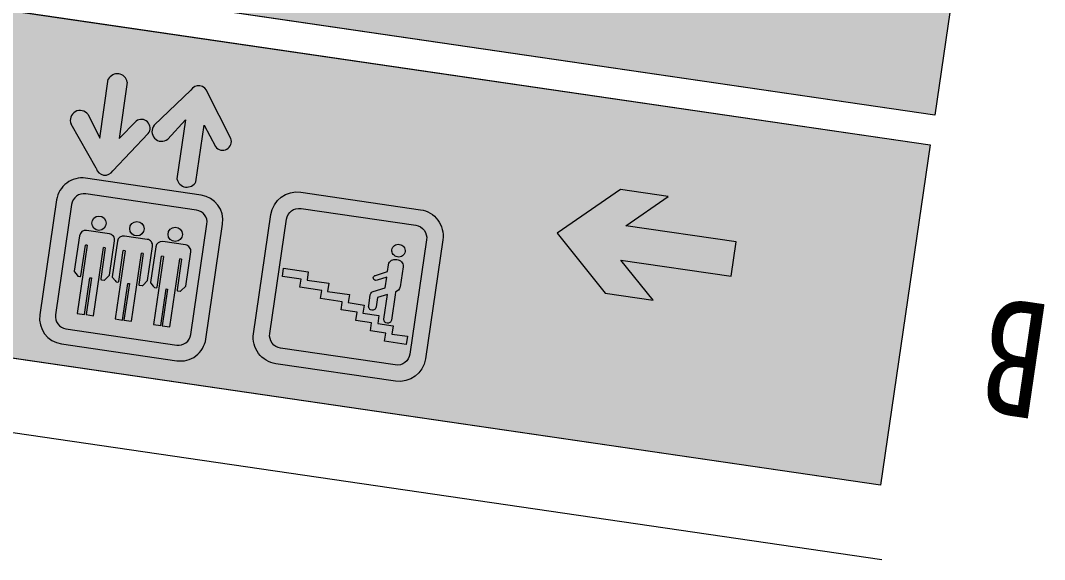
# Model space of a CAD drawing. Header units: inches. Extents: x -414268 to 632271, y -366004 to 318730.
# Drawn here: x -189249 to -178680, y 166721 to 172284 of the extents above; entities that cross this region are included whole.
import ezdxf

# ---------------------------------------------------------------- set-up
doc = ezdxf.new("R2010")
doc.units = ezdxf.units.IN
doc.header["$LTSCALE"] = 1200
doc.header["$MEASUREMENT"] = 0
doc.layers.get('0').update_dxf_attribs({"linetype": 'CONTINUOUS', "lineweight": 0})
doc.layers.add('0--灯箱--字', color=7, linetype='CONTINUOUS', lineweight=0, true_color=0xf7f7f7)
doc.layers.add('0-栋牌字体', color=7, linetype='CONTINUOUS', lineweight=0, true_color=0xf7f7f7)
doc.layers.add('0-增加车位', color=6, linetype='CONTINUOUS', lineweight=0)
doc.styles.add('-宋体', font='', dxfattribs={"width": 0.8})
doc.styles.get('-宋体').set_extended_font_data('SimSun')

# ---------------------------------------------------------------- blocks, each defined once
blk = doc.blocks.new('A$C744A17C1')
at = {"true_color": 0xf7f7f7}
h = blk.add_hatch(color=7, dxfattribs=at)
edge = h.paths.add_edge_path()
edge.add_line((-3036.027967695962, 95700.69936638275), (-4282.504917986342, 95700.6993662884))
edge.add_arc((-4282.504917992475, 95427.42636630207), 273.2729999863368, 89.999999998714, 180.0000000033805)
edge.add_line((-4555.777917978819, 95427.42636628594), (-4555.777917813975, 94185.20778836703))
edge.add_arc((-4282.504917798803, 94185.20778839014), 273.2730000151723, 180.000000004845, 269.9999999973897)
edge.add_line((-4282.504917811253, 93911.93478837497), (-3036.027967662085, 93911.93478839874))
edge.add_arc((-3036.027967657114, 94185.20778838589), 273.2729999871517, 269.9999999989579, 360.000000003228)
edge.add_line((-2762.754967669956, 94185.20778840128), (-2762.754967693822, 95427.42636646118))
edge.add_arc((-3036.027967666832, 95427.42636640974), 273.27299997301, 1.078538077006223e-08, 90.00000000610757)
edge = h.paths.add_edge_path(flags=16)
edge.add_line((-3060.870968115632, 95535.07936645439), (-4257.661918124184, 95535.07936650218))
edge.add_arc((-4257.661918121812, 95402.58336650326), 132.4959999989223, 90.00000000102573, 180.0000000010257)
edge.add_line((-4390.157918120734, 95402.58336650088), (-4390.157917956356, 94210.05078851104))
edge.add_arc((-4257.661917951628, 94210.05078851951), 132.4960000047276, 180.0000000036624, 269.9999999983266)
edge.add_line((-4257.661917955498, 94077.55478851478), (-3060.870967947179, 94077.55478853764))
edge.add_arc((-3060.870967934181, 94210.05078852108), 132.4959999834391, 269.9999999943792, 360.0000000077086)
edge.add_line((-2928.374967950745, 94210.05078853891), (-2928.374968114891, 95402.5833664582))
edge.add_arc((-3060.870968122284, 95402.58336644698), 132.4960000073929, 4.851705143038884e-09, 89.99999999712362)
for points in [[(-4105.775307702483, 95185.59901780682), (-4093.191785995499, 95189.3268348336), (-4081.094827414956, 95195.37593573614), (-4070.936258183443, 95203.2804008755), (-4062.716157831484, 95213.04030111353), (-4056.434022755828, 95224.1912299039), (-4052.08934933634, 95236.26885156211), (-4051.135041708476, 95249.73601779382), (-4052.116755634663, 95262.73681229903), (-4056.486909276806, 95275.26976579314), (-4062.791662051925, 95285.94331290413), (-4071.031959299231, 95295.68616647439), (-4081.207323937677, 95304.03394962067), (-4093.316810593125, 95310.05796103626), (-4105.908036448644, 95313.759728508), (-4119.465126179974, 95315.13875723894), (-4133.503442684887, 95313.7311628082), (-4146.086937904591, 95310.0033170796), (-4157.699789472972, 95303.95473898912), (-4167.857881605858, 95295.58589573058), (-4176.07797313435, 95285.82602378237), (-4182.360594149213, 95275.13944482138), (-4186.704781629727, 95262.5974733338), (-4188.143691014964, 95249.59416268383), (-4186.677366507938, 95236.12948444439), (-4182.307698770659, 95224.06089506189), (-4176.002468914026, 95212.92301254108), (-4167.76218049007, 95203.18015842151), (-4157.587301790831, 95195.29673952419), (-4145.961922130198, 95189.27220515917), (-4133.370705098263, 95185.57043713813), (-4119.329499548534, 95184.19193190591)], [(-4150.11990238633, 94529.42519890532), (-4149.627119381796, 94521.06739443877), (-4147.198756577098, 94513.64028296362), (-4143.319000463234, 94507.14339838475), (-4138.471931530861, 94501.57620250923), (-4125.87734835525, 94494.62397167491), (-4111.351055108826, 94492.31724702398), (-4097.313692784286, 94494.65355498373), (-4091.022925867466, 94497.44615649544), (-4084.733546061092, 94501.63183647174), (-4079.89801569574, 94507.2090675378), (-4076.03173301369, 94513.71398120295), (-4074.102912004921, 94521.14558704928), (-4073.143780433107, 94529.96923974363), (-4073.409211437916, 94786.29070426736), (-3975.566005341127, 94739.02821416727), (-3975.466443319223, 94642.90766297959), (-3974.488086713245, 94633.15731810404), (-3972.058778551756, 94624.80149255057), (-3968.178068257752, 94617.3759077636), (-3962.846874666517, 94611.80920641035), (-3957.032519419794, 94607.17172890124), (-3950.735444288468, 94603.92778070834), (-3936.208673960762, 94601.1567060907), (-3922.171329299919, 94603.4930145998), (-3915.880527055357, 94606.2856162488), (-3910.075784334331, 94610.93515125757), (-3904.75565221149, 94616.04852715385), (-3900.890314869001, 94623.48214061509), (-3898.477828618838, 94631.37860536999), (-3897.519191809697, 94640.66660789371), (-3897.638941903831, 94756.28987031762), (-3899.589391086716, 94769.75402574499), (-3904.925876862952, 94780.42857604545), (-3913.164742831723, 94788.77836625729), (-3922.213472441188, 94794.70326598715), (-3922.369446171797, 94794.80538847725), (-4039.101889754296, 94849.94229390075), (-4039.217787765549, 94961.8507568656), (-3945.249063278898, 94915.97730225985), (-3931.689579247963, 94912.27652424466), (-3920.071903735632, 94913.68161695023), (-3910.87873896258, 94918.79899297009), (-3904.593228902901, 94926.69948613836), (-3902.181714496808, 94935.52465123867), (-3903.644699364901, 94945.7388518333), (-3910.432604954694, 94955.48318951971), (-3915.27822494437, 94959.65733535777), (-3922.059884152026, 94963.36512443822), (-4039.278855550569, 95020.8232700668), (-4039.351956630824, 95091.40453202384), (-4040.820693118498, 95107.19094595194), (-4045.67544851813, 95120.18775516514), (-4052.949404808227, 95131.78898377655), (-4062.641139533138, 95140.60162528208), (-4073.783825813676, 95148.01970503082), (-4086.376951205893, 95153.57888623964), (-4100.41957921104, 95156.35044109734), (-4113.976686623646, 95157.7294554087), (-4128.015453705215, 95156.78622522691), (-4141.567728333292, 95153.52173987115), (-4154.633934597136, 95148.40033557524), (-4165.761698503164, 95141.42355248562), (-4175.434667611378, 95132.12651809816), (-4182.685078526265, 95120.97459971393), (-4187.997029419406, 95107.96727520748), (-4189.917695685872, 95092.64169136254), (-4189.701767394668, 94884.14834125085), (-4188.722924849484, 94873.93363212637), (-4186.29220309027, 94864.1847850999), (-4176.591818860266, 94847.0138444682), (-4163.989522695891, 94832.63200043356), (-4150.422369861859, 94821.5016373705), (-4150.394362782827, 94794.4670060108)]]:
    blk.add_hatch(color=256).paths.add_polyline_path(points)
blk.add_hatch(color=7, dxfattribs=at).paths.add_polyline_path([(-2972.607069589547, 94898.53414615076), (-3229.479971812805, 94898.09719255501), (-3229.336110325414, 94813.51894278088), (-3456.396698841709, 94813.13270141499), (-3456.252740901196, 94728.50382023354), (-3683.313339790911, 94728.1176065724), (-3683.169383667991, 94643.48864204493), (-3848.535635771113, 94643.20729399307), (-3848.391651262064, 94558.5783851212), (-4015.984025353682, 94558.29326713439), (-4015.840079232818, 94473.66434005648), (-4177.145826940774, 94473.38992084307), (-4177.00158715609, 94388.58852501128), (-4337.63411603251, 94388.31524484028), (-4337.488947727485, 94302.96531869122), (-4112.581915430259, 94304.06890598805), (-4112.725865504006, 94388.69787000655), (-3952.093359518447, 94388.9711473679), (-3952.23760118545, 94473.77254055717), (-3789.097450235975, 94474.05003136786), (-3789.24139829434, 94558.67899535972), (-3621.331052389462, 94558.96459933165), (-3621.462747673038, 94636.38460403035), (-3621.475010367576, 94643.59356330667), (-3394.41441148764, 94643.97972189655), (-3394.55836834677, 94728.60868587349), (-3167.497770679998, 94728.99490008186), (-3167.619749095524, 94813.62389573664), (-2972.62380450021, 94813.90494948352)])
at = {"color": 7, "lineweight": 0, "ltscale": 5, "true_color": 0xf7f7f7}
for points in [[(-3036.027967695962, 95700.69936638275), (-4282.504917986342, 95700.6993662884, 0.4142135623969432), (-4555.777917978819, 95427.42636628594), (-4555.777917813975, 94185.20778836703, 0.4142135623349744), (-4282.504917811253, 93911.93478837497), (-3036.027967662085, 93911.93478839874, 0.4142135623949164), (-2762.754967669956, 94185.20778840128), (-2762.754967693822, 95427.42636646118, 0.4142135623491799)], [(-3060.870968115632, 95535.07936645439), (-4257.661918124184, 95535.07936650218, 0.414213562373095), (-4390.157918120734, 95402.58336650088), (-4390.157917956356, 94210.05078851104, 0.4142135623458187), (-4257.661917955498, 94077.55478851478), (-3060.870967947179, 94077.55478853764, 0.4142135624412422), (-2928.374967950745, 94210.05078853891), (-2928.374968114891, 95402.5833664582, 0.4142135623336186)]]:
    blk.add_lwpolyline(points, format="xyb", close=True, dxfattribs=at)
at = {"color": 7, "true_color": 0xf7f7f7}
blk.add_lwpolyline([(-2972.479819925153, 94813.90515701298), (-2972.607069589547, 94898.53414615076), (-3229.479971812805, 94898.09719255501), (-3229.336110325414, 94813.51894278088), (-3456.396698841709, 94813.13270141499), (-3456.252740901196, 94728.50382023354), (-3683.313339790911, 94728.1176065724), (-3683.169383667991, 94643.48864204493), (-3848.535635771113, 94643.20729399307), (-3848.391651262064, 94558.5783851212), (-4015.984025353682, 94558.29326713439), (-4015.840079232818, 94473.66434005648), (-4177.145826940774, 94473.38992084307), (-4177.00158715609, 94388.58852501128), (-4337.63411603251, 94388.31524484028), (-4337.488947727485, 94302.96531869122), (-4112.581915430259, 94304.06890598805), (-4112.725865504006, 94388.69787000655), (-3952.093359518447, 94388.9711473679), (-3952.23760118545, 94473.77254055717), (-3789.097450235975, 94474.05003136786), (-3789.24139829434, 94558.67899535972), (-3621.331052389462, 94558.96459933165), (-3621.462747673038, 94636.38460403035), (-3621.475010367576, 94643.59356330667), (-3394.41441148764, 94643.97972189655), (-3394.55836834677, 94728.60868587349), (-3167.497770679998, 94728.99490008186), (-3167.619749095524, 94813.62389573664), (-2972.62380450021, 94813.90494948352), (-2972.607069589547, 94898.53414615075)], dxfattribs=at)
at = {"layer": '0-栋牌字体', "linetype": 'ByBlock'}
for points in [[(-4105.775307702483, 95185.59901780682), (-4093.191785995499, 95189.3268348336), (-4081.094827414956, 95195.37593573614), (-4070.936258183443, 95203.2804008755), (-4062.716157831484, 95213.04030111353), (-4056.434022755828, 95224.1912299039), (-4052.08934933634, 95236.26885156211), (-4051.135041708476, 95249.73601779382), (-4052.116755634663, 95262.73681229903), (-4056.486909276806, 95275.26976579314), (-4062.791662051925, 95285.94331290413), (-4071.031959299231, 95295.68616647439), (-4081.207323937677, 95304.03394962067), (-4093.316810593125, 95310.05796103626), (-4105.908036448644, 95313.759728508), (-4119.465126179974, 95315.13875723894), (-4133.503442684887, 95313.7311628082), (-4146.086937904591, 95310.0033170796), (-4157.699789472972, 95303.95473898912), (-4167.857881605858, 95295.58589573058), (-4176.07797313435, 95285.82602378237), (-4182.360594149213, 95275.13944482138), (-4186.704781629727, 95262.5974733338), (-4188.143691014964, 95249.59416268383), (-4186.677366507938, 95236.12948444439), (-4182.307698770659, 95224.06089506189), (-4176.002468914026, 95212.92301254108), (-4167.76218049007, 95203.18015842151), (-4157.587301790831, 95195.29673952419), (-4145.961922130198, 95189.27220515917), (-4133.370705098263, 95185.57043713813), (-4119.329499548534, 95184.19193190591)], [(-4150.11990238633, 94529.42519890532), (-4149.627119381796, 94521.06739443877), (-4147.198756577098, 94513.64028296362), (-4143.319000463234, 94507.14339838475), (-4138.471931530861, 94501.57620250923), (-4125.87734835525, 94494.62397167491), (-4111.351055108826, 94492.31724702398), (-4097.313692784286, 94494.65355498373), (-4091.022925867466, 94497.44615649544), (-4084.733546061092, 94501.63183647174), (-4079.89801569574, 94507.2090675378), (-4076.03173301369, 94513.71398120295), (-4074.102912004921, 94521.14558704928), (-4073.143780433107, 94529.96923974363), (-4073.409211437916, 94786.29070426736), (-3975.566005341127, 94739.02821416727), (-3975.466443319223, 94642.90766297959), (-3974.488086713245, 94633.15731810404), (-3972.058778551756, 94624.80149255057), (-3968.178068257752, 94617.3759077636), (-3962.846874666517, 94611.80920641035), (-3957.032519419794, 94607.17172890124), (-3950.735444288468, 94603.92778070834), (-3936.208673960762, 94601.1567060907), (-3922.171329299919, 94603.4930145998), (-3915.880527055357, 94606.2856162488), (-3910.075784334331, 94610.93515125757), (-3904.75565221149, 94616.04852715385), (-3900.890314869001, 94623.48214061509), (-3898.477828618838, 94631.37860536999), (-3897.519191809697, 94640.66660789371), (-3897.638941903831, 94756.28987031762), (-3899.589391086716, 94769.75402574499), (-3904.925876862952, 94780.42857604545), (-3913.164742831723, 94788.77836625729), (-3922.213472441188, 94794.70326598715), (-3922.369446171797, 94794.80538847725), (-4039.101889754296, 94849.94229390075), (-4039.217787765549, 94961.8507568656), (-3945.249063278898, 94915.97730225985), (-3931.689579247963, 94912.27652424466), (-3920.071903735632, 94913.68161695023), (-3910.87873896258, 94918.79899297009), (-3904.593228902901, 94926.69948613836), (-3902.181714496808, 94935.52465123867), (-3903.644699364901, 94945.7388518333), (-3910.432604954694, 94955.48318951971), (-3915.27822494437, 94959.65733535777), (-3922.059884152026, 94963.36512443822), (-4039.278855550569, 95020.8232700668), (-4039.351956630824, 95091.40453202384), (-4040.820693118498, 95107.19094595194), (-4045.67544851813, 95120.18775516514), (-4052.949404808227, 95131.78898377655), (-4062.641139533138, 95140.60162528208), (-4073.783825813676, 95148.01970503082), (-4086.376951205893, 95153.57888623964), (-4100.41957921104, 95156.35044109734), (-4113.976686623646, 95157.7294554087), (-4128.015453705215, 95156.78622522691), (-4141.567728333292, 95153.52173987115), (-4154.633934597136, 95148.40033557524), (-4165.761698503164, 95141.42355248562), (-4175.434667611378, 95132.12651809816), (-4182.685078526265, 95120.97459971393), (-4187.997029419406, 95107.96727520748), (-4189.917695685872, 95092.64169136254), (-4189.701767394668, 94884.14834125085), (-4188.722924849484, 94873.93363212637), (-4186.29220309027, 94864.1847850999), (-4176.591818860266, 94847.0138444682), (-4163.989522695891, 94832.63200043356), (-4150.422369861859, 94821.5016373705), (-4150.394362782827, 94794.4670060108)]]:
    blk.add_lwpolyline(points, close=True, dxfattribs=at)

msp = doc.modelspace()

# ---------------------------------------------------------------- hatches: boundary and pattern name
for points in [[(-190578.5994641535, 176469.5237862677), (-191092.1822424534, 172957.8811891132), (-179813.2454757929, 171308.3204721615), (-179299.6626975156, 174819.9630693192)], [(-191650.9627408669, 169137.197399503), (-180372.0259748026, 167487.6366825535), (-179858.4431965449, 170999.2792796342), (-191137.3799626093, 172648.8399965836)]]:
    msp.add_hatch(color=250).paths.add_polyline_path(points)
at = {"lineweight": 0, "ltscale": 5, "true_color": 0xf7f7f7}
for points in [[(-188726.3206855537, 171214.3598213058, -0.9042847922969277), (-188552.008912572, 171312.8218231311), (-188431.9648057657, 171069.3301884202), (-188343.0071806975, 171677.5814749056, -0.710415717446655), (-188147.104649639, 171648.9304488666), (-188232.3922390017, 171065.7731760023), (-188056.8082651939, 171244.8314267059, -0.8769134475484177), (-187930.7007862327, 171117.6201535866), (-188295.9931330045, 170733.9876725321, -0.6624751060017849), (-188469.2936419234, 170759.3331204781)], [(-187491.9483720752, 171565.104101546, -0.6624751083134088), (-187318.6478630452, 171539.7586524826), (-187078.5187717032, 171067.5824156842, -0.8769134457514564), (-187235.7749124525, 170981.8134795162), (-187352.726645543, 171203.6554981082), (-187438.0142351459, 170620.4982254854, -0.710415717446655), (-187633.9167660474, 170649.1492526024), (-187544.9591411141, 171257.4005391072), (-187729.7059313016, 171058.4850113167, -0.9042847927237261), (-187868.5196920268, 171202.742073076)]]:
    msp.add_hatch(color=7, dxfattribs=at).paths.add_polyline_path(points)
h = msp.add_hatch(color=7, dxfattribs=at)
edge = h.paths.add_edge_path(flags=0)
edge.add_arc((-188439.3131801534, 170192.1422373008), 74.02267116532015, 171.6793996853386, 531.6793996853385, ccw=False)
edge = h.paths.add_edge_path(flags=0)
edge.add_arc((-188047.7011741459, 170134.8684184427), 74.02267116532015, 171.6793996853386, 531.6793996853385, ccw=False)
edge = h.paths.add_edge_path(flags=0)
edge.add_arc((-187652.1412422728, 170077.017209751), 74.02267116532015, 171.6793996853386, 531.6793996853385, ccw=False)
edge = h.paths.add_edge_path()
edge.add_line((-187385.559926105, 170481.9106323936), (-188576.6297369724, 170656.1063044491))
edge.add_arc((-188614.8197523731, 170394.9805609236), 263.9036399967164, 441.6793996853387, 531.6793996853386)
edge.add_line((-188875.9454958924, 170433.1705763064), (-189049.5460585812, 169246.1698489081))
edge.add_arc((-188788.4203150461, 169207.9798335145), 263.9036399967164, 531.6793996853386, 621.6793996853387)
edge.add_line((-188826.6103304284, 168946.854089995), (-187635.5405195694, 168772.6584178805))
edge.add_arc((-187597.3505043049, 169033.7841614173), 263.9036399967164, 261.6793996853385, 351.6793996853386)
edge.add_line((-187336.2247607852, 168995.5941460344), (-187162.62419808, 170182.5948735506))
edge.add_arc((-187423.7499414875, 170220.7848888742), 263.9036399967164, 351.6793996982746, 441.6793996853387)
edge = h.paths.add_edge_path(flags=16)
edge.add_line((-187432.4440943236, 170327.1244257248), (-188576.0364970167, 170494.3764587622))
edge.add_arc((-188594.5528680927, 170367.7700376764), 127.953279998408, 441.6793996853387, 531.6793996853386)
edge.add_line((-188721.1592891929, 170386.286408771), (-188887.8162127377, 169246.7630891674))
edge.add_arc((-188761.2097916241, 169228.246718045), 127.953279998408, 531.6793996853386, 621.6793996853387)
edge.add_line((-188779.726162719, 169101.6402969448), (-187636.1337600083, 168934.3882640253))
edge.add_arc((-187617.6173889301, 169060.9946851279), 127.953279998408, 261.6793996853385, 351.6793996853386)
edge.add_line((-187491.0109678304, 169042.4783140334), (-187324.3540443031, 170182.0016335189))
edge.add_arc((-187450.9604654183, 170200.5180046243), 127.953279998408, 351.6793996853386, 441.6793996853387)
edge = h.paths.add_edge_path(flags=0)
edge.add_line((-188561.4118133384, 169963.8850274612), (-188579.4572724717, 169966.5242018618))
edge.add_line((-188579.4572724035, 169966.5242018604), (-188626.0182797643, 169648.1614681579))
edge.add_arc((-188633.9311810643, 169649.3187413571), 7.9970799999005, 261.67939968533864, 351.6793996853385, ccw=False)
edge.add_line((-188635.0884542577, 169641.4058400385), (-188651.7287100883, 169643.8395013757))
edge.add_arc((-188650.5714369551, 169651.7524026344), 7.997079937409398, 219.7594110033832, 261.67939968533864, ccw=False)
edge.add_line((-188656.7190864461, 169646.6377479777), (-188665.0036789036, 169656.5955601784))
edge.add_line((-188665.0036789377, 169656.5955601834), (-188691.997557983, 169689.04133011))
edge.add_arc((-188685.8499082961, 169694.1559848153), 7.997080119066278, 171.6793996853386, 219.7594106533083, ccw=False)
edge.add_line((-188693.7628097493, 169695.3132580284), (-188640.0073281798, 170062.8684925801))
edge.add_arc((-188576.7041176204, 170053.6103069797), 63.976639999204, 441.67939968533847, 531.6793996853385, ccw=False)
edge.add_line((-188567.4459320729, 170116.9135175298), (-188332.1207646797, 170082.4968734359))
edge.add_arc((-188341.3789502859, 170019.1936629548), 63.976639999204, 351.6793996853385, 441.67939968533847, ccw=False)
edge.add_line((-188278.0757397357, 170009.9354774073), (-188329.660748336, 169657.2209369649))
edge.add_line((-188329.660748341, 169657.2209369312), (-188379.7493235656, 169607.3781207142))
edge.add_arc((-188385.3901892591, 169613.0467996995), 7.997079940317611, 261.67939968533864, 314.85909400060876, ccw=False)
edge.add_line((-188386.5474624422, 169605.1338984481), (-188413.5311597241, 169609.0803029672))
edge.add_arc((-188412.3738864469, 169616.9932042737), 7.9970799999005, 171.6793996853386, 261.67939968533864, ccw=False)
edge.add_line((-188420.2867877661, 169618.1504774673), (-188373.6795924498, 169936.8290223237))
edge.add_line((-188373.6795924495, 169936.8290223238), (-188392.8698726944, 169939.6356280964))
edge.add_line((-188392.8698726567, 169939.6356281166), (-188495.6512775746, 169236.8637007633))
edge.add_line((-188495.6512776114, 169236.8637007515), (-188572.5458765533, 169248.1096460288))
edge.add_line((-188572.5458766175, 169248.1096460552), (-188517.2057551199, 169626.4999230271))
edge.add_line((-188517.2057550532, 169626.4999230174), (-188531.7496579874, 169628.6269898502))
edge.add_line((-188531.7496580184, 169628.6269898721), (-188587.089779953, 169250.2367132049))
edge.add_line((-188587.0897799579, 169250.2367131713), (-188664.1359281791, 169261.5048229292))
edge.add_line((-188664.1359281221, 169261.5048229638), (-188561.4118132323, 169963.8850274801))
edge = h.paths.add_edge_path(flags=0)
edge.add_line((-188169.7999016603, 169906.6112223989), (-188187.8453607936, 169909.2503967995))
edge.add_line((-188187.8453607256, 169909.250396798), (-188234.4063680861, 169590.8876630955))
edge.add_arc((-188242.3192693862, 169592.0449362948), 7.9970799999005, 261.67939968533864, 351.6793996853385, ccw=False)
edge.add_line((-188243.4765425801, 169584.132034976), (-188260.1167984107, 169586.5656963132))
edge.add_arc((-188258.9595252772, 169594.478597572), 7.997079937409398, 219.7594110033832, 261.67939968533864, ccw=False)
edge.add_line((-188265.1071749027, 169589.3639429351), (-188273.3917673602, 169599.3217551357))
edge.add_line((-188273.3917672595, 169599.3217551209), (-188300.3856463048, 169631.7675250475))
edge.add_arc((-188294.2379966176, 169636.8821797527), 7.997080119066278, 171.6793996853386, 219.7594106533083, ccw=False)
edge.add_line((-188302.1508980713, 169638.0394529659), (-188248.3954165018, 170005.5946875176))
edge.add_arc((-188185.0922059419, 169996.3365019173), 63.976639999204, 441.67939968533847, 531.6793996853385, ccw=False)
edge.add_line((-188175.8340203946, 170059.6397124676), (-187940.5088530013, 170025.2230683739))
edge.add_arc((-187949.7670386079, 169961.9198578924), 63.976639999204, 351.6793996853385, 441.67939968533847, ccw=False)
edge.add_line((-187886.4638280574, 169952.6616723451), (-187938.0488366577, 169599.9471319026))
edge.add_line((-187938.048836663, 169599.9471318688), (-187988.1374118876, 169550.1043156518))
edge.add_arc((-187993.7782775805, 169555.7729946373), 7.997079940317611, 261.67939968533864, 314.85909400060876, ccw=False)
edge.add_line((-187994.9355507639, 169547.8600933857), (-188021.9192480459, 169551.8064979048))
edge.add_arc((-188020.7619747685, 169559.7193992113), 7.9970799999005, 171.6793996853386, 261.67939968533864, ccw=False)
edge.add_line((-188028.674876087, 169560.8766724047), (-187982.0676807706, 169879.5552172612))
edge.add_line((-187982.067680772, 169879.5552172613), (-188001.2579610169, 169882.3618230339))
edge.add_line((-188001.257961114, 169882.361823074), (-188104.0393660319, 169179.5898957207))
edge.add_line((-188104.0393659326, 169179.5898956891), (-188180.9339648745, 169190.8358409663))
edge.add_line((-188180.9339649391, 169190.8358409929), (-188125.5938434415, 169569.2261179648))
edge.add_line((-188125.5938433742, 169569.2261179551), (-188140.1377463083, 169571.3531847878))
edge.add_line((-188140.1377463401, 169571.3531848097), (-188195.4778682747, 169192.9629081426))
edge.add_line((-188195.4778682798, 169192.962908109), (-188272.524016501, 169204.2310178669))
edge.add_line((-188272.5240164445, 169204.2310179015), (-188169.7999015545, 169906.6112224179))
edge = h.paths.add_edge_path(flags=0)
edge.add_line((-187774.6251951055, 169848.8173889854), (-187792.6706542388, 169851.456563386))
edge.add_line((-187792.6706543048, 169851.4565634042), (-187839.2316616656, 169533.0938297017))
edge.add_arc((-187847.1445629659, 169534.2511029012), 7.9970799999005, 261.67939968533864, 351.6793996853385, ccw=False)
edge.add_line((-187848.3018361595, 169526.3382015822), (-187864.9420919902, 169528.7718629194))
edge.add_arc((-187863.7848187222, 169536.6847641585), 7.997079937409398, 219.7594110033832, 261.67939968533864, ccw=False)
edge.add_line((-187869.932468348, 169531.5701095215), (-187878.2170608055, 169541.5279217222))
edge.add_line((-187878.2170608389, 169541.5279217271), (-187905.2109398842, 169573.9736916536))
edge.add_arc((-187899.0632901975, 169579.0883463591), 7.997080119066278, 171.6793996853386, 219.7594106533083, ccw=False)
edge.add_line((-187906.9761916512, 169580.2456195723), (-187853.2207100816, 169947.800854124))
edge.add_arc((-187789.917499512, 169938.5426685911), 63.976639999204, 441.67939968533847, 531.6793996853385, ccw=False)
edge.add_line((-187780.6593139648, 170001.8458791412), (-187545.3341465715, 169967.4292350474))
edge.add_arc((-187554.5923320527, 169904.1260244789), 63.976639999204, 351.6793996853385, 441.67939968533847, ccw=False)
edge.add_line((-187491.2891215027, 169894.8678389314), (-187542.874130103, 169542.1532984889))
edge.add_line((-187542.8741301081, 169542.1532984554), (-187592.9627053327, 169492.3104822383))
edge.add_arc((-187598.603571016, 169497.9791612912), 7.997079940317611, 261.67939968533864, 314.85909400060876, ccw=False)
edge.add_line((-187599.7608441999, 169490.0662600398), (-187626.7445414818, 169494.0126645589))
edge.add_arc((-187625.5872683387, 169501.925565885), 7.9970799999005, 171.6793996853386, 261.67939968533864, ccw=False)
edge.add_line((-187633.5001696569, 169503.0828390782), (-187586.8929743405, 169821.7613839347))
edge.add_line((-187586.8929743418, 169821.761383935), (-187606.0832545867, 169824.5679897076))
edge.add_line((-187606.0832545589, 169824.5679896605), (-187708.8646594768, 169121.7960623072))
edge.add_line((-187708.864659503, 169121.7960623626), (-187785.7592584449, 169133.0420076398))
edge.add_line((-187785.7592583848, 169133.0420075795), (-187730.4191368872, 169511.4322845514))
edge.add_line((-187730.4191369546, 169511.4322845614), (-187744.9630398888, 169513.5593513942))
edge.add_line((-187744.9630397852, 169513.5593513961), (-187800.3031617198, 169135.169074729))
edge.add_line((-187800.303161715, 169135.1690747627), (-187877.3493099362, 169146.4371845206))
edge.add_line((-187877.3493100241, 169146.4371845077), (-187774.6251951342, 169848.817389024))
at = {"layer": '0--灯箱--字'}
msp.add_hatch(color=256, dxfattribs=at).paths.add_polyline_path([(-183710.0065340942, 170089.019660431), (-183213.3768342615, 169468.6675008415), (-182720.0275169846, 169396.5144539461), (-183052.7694161044, 169812.1504010027), (-181913.2376979416, 169645.4922490198), (-181861.4757295286, 169999.4167591608), (-183001.0074476908, 170166.0749111437), (-182563.1730672546, 170469.0129694745), (-183056.5223845316, 170541.1660163699)])

# ---------------------------------------------------------------- linework, layer by layer
at = {"color": 7, "lineweight": 0, "ltscale": 5, "true_color": 0xf7f7f7}
for p, q in [((-188332.1207646618, 170082.496873442), (-188567.445932055, 170116.9135175359)), ((-188640.0073281528, 170062.8684925331), (-188693.7628097215, 169695.3132579813)), ((-188561.4118132566, 169963.8850274319), (-188664.1359281465, 169261.5048229157)), ((-188626.0182797509, 169648.1614681302), (-188579.4572723906, 169966.5242018327)), ((-188561.4118132566, 169963.8850274319), (-188579.4572723906, 169966.5242018327)), ((-188329.6607482592, 169657.220936902), (-188278.075739659, 170009.9354773445)), ((-188248.3954164912, 170005.5946874732), (-188302.1508980606, 169638.0394529214)), ((-187940.5088530006, 170025.2230683822), (-188175.8340203939, 170059.639712476)), ((-187545.3341464922, 169967.4292350013), (-187780.6593138855, 170001.8458790951)), ((-188495.6512776118, 169236.8637007429), (-188392.869872694, 169939.6356280963)), ((-188373.6795924495, 169936.8290223238), (-188420.2867877661, 169618.1504774673)), ((-188373.6795924495, 169936.8290223238), (-188392.869872694, 169939.6356280963)), ((-188169.7999015952, 169906.6112223721), (-188272.5240164853, 169204.2310178558)), ((-188234.4063680892, 169590.8876630701), (-188187.8453607289, 169909.2503967727)), ((-188169.7999015952, 169906.6112223721), (-188187.8453607289, 169909.2503967727)), ((-188104.039365951, 169179.5898956831), (-188001.2579610333, 169882.3618230364)), ((-187982.0676807881, 169879.5552172638), (-188028.6748761042, 169560.8766724071)), ((-187982.0676807881, 169879.5552172638), (-188001.2579610333, 169882.3618230364)), ((-187938.0488365976, 169599.9471318421), (-187886.4638279974, 169952.6616722846)), ((-187853.2207099832, 169947.8008540924), (-187906.9761915522, 169580.2456195405)), ((-187542.8741300895, 169542.1532984612), (-187491.2891214895, 169894.8678389038)), ((-187774.6251950874, 169848.8173889913), (-187877.3493099771, 169146.437184475)), ((-187839.2316615807, 169533.0938296893), (-187792.6706542206, 169851.4565633918)), ((-187774.6251950874, 169848.8173889913), (-187792.6706542206, 169851.4565633918)), ((-187708.8646594426, 169121.7960623022), (-187606.0832545248, 169824.5679896555)), ((-187586.8929742801, 169821.7613838828), (-187633.5001695961, 169503.0828390265)), ((-187586.8929742801, 169821.7613838828), (-187606.0832545248, 169824.5679896555)), ((-188691.9975579874, 169689.0413300761), (-188665.0036789422, 169656.5955601496)), ((-188665.0036789422, 169656.5955601496), (-188656.7190864844, 169646.637747949)), ((-188651.7287100932, 169643.8395013418), (-188635.0884542628, 169641.4058400047)), ((-188379.7493234845, 169607.3781206851), (-188329.6607482592, 169657.220936902)), ((-188587.0897799252, 169250.2367131578), (-188531.7496579908, 169628.626989825)), ((-188517.2057550562, 169626.4999229921), (-188572.5458765539, 169248.1096460202)), ((-188531.7496579908, 169628.626989825), (-188517.2057550562, 169626.4999229921)), ((-188413.5311596402, 169609.0803029549), (-188386.5474623581, 169605.1338984358)), ((-188300.3856463266, 169631.7675250163), (-188273.3917672812, 169599.3217550897)), ((-188273.3917672812, 169599.3217550897), (-188265.1071748236, 169589.363942889)), ((-188260.1167984322, 169586.565696282), (-188243.4765426013, 169584.1320349447)), ((-188195.4778682638, 169192.9629080979), (-188140.1377463292, 169571.353184765)), ((-188125.5938433957, 169569.2261179324), (-188180.9339648932, 169190.8358409604)), ((-188140.1377463292, 169571.353184765), (-188125.5938433957, 169569.2261179324)), ((-188021.9192479785, 169551.806497895), (-187994.9355506969, 169547.8600933759)), ((-187988.1374118228, 169550.1043156251), (-187938.0488365976, 169599.9471318421)), ((-187905.2109398176, 169573.9736916354), (-187878.217060773, 169541.5279217089)), ((-187878.217060773, 169541.5279217089), (-187869.9324683152, 169531.5701095083)), ((-187592.9627053144, 169492.3104822443), (-187542.8741300895, 169542.1532984612)), ((-187864.9420919243, 169528.7718629011), (-187848.301836093, 169526.3382015639)), ((-187800.3031617558, 169135.1690747171), (-187744.9630398216, 169513.5593513841)), ((-187730.419136887, 169511.4322845515), (-187785.7592583848, 169133.0420075795)), ((-187744.9630398216, 169513.5593513841), (-187730.419136887, 169511.4322845515)), ((-187626.7445414712, 169494.0126645143), (-187599.760844189, 169490.0662599951)), ((-188664.1359281465, 169261.5048229157), (-188587.0897799252, 169250.2367131578)), ((-188572.5458765539, 169248.1096460202), (-188495.6512776118, 169236.8637007429)), ((-188272.5240164853, 169204.2310178558), (-188195.4778682638, 169192.9629080979)), ((-188180.9339648932, 169190.8358409604), (-188104.039365951, 169179.5898956831)), ((-187877.3493099771, 169146.437184475), (-187800.3031617558, 169135.1690747171)), ((-187785.7592583848, 169133.0420075795), (-187708.8646594426, 169121.7960623022))]:
    msp.add_line(p, q, dxfattribs=at)
at = {"color": 250}
for points in [[(-179813.2454762299, 171308.3204719219), (-207906.3862534912, 175416.9826981406), (-207392.8034752138, 178928.6252952983), (-179299.6626979527, 174819.9630690796), (-179813.24547623, 171308.3204719219)], [(-179813.2454757929, 171308.3204721615), (-191092.182242454, 172957.8811891134), (-190578.5994641765, 176469.5237862709), (-179299.6626975155, 174819.9630693192), (-179813.2454757929, 171308.3204721615)], [(-207951.5839732421, 175107.9415055063), (-179858.443196569, 170999.2792796376), (-180372.0259748026, 167487.6366825535), (-208465.1667514763, 171596.2989084221), (-207951.5839732421, 175107.9415055062)], [(-191137.3799615666, 172648.8399961909), (-179858.4431954892, 170999.2792793307), (-180372.0259737196, 167487.636682246), (-191650.962739797, 169137.1973991063), (-191137.3799615666, 172648.8399961909)], [(-191137.3799615662, 172648.8399961909), (-179858.4431954892, 170999.2792793306), (-180372.0259737195, 167487.6366822461), (-191650.9627397967, 169137.1973991063), (-191137.3799615662, 172648.8399961909)]]:
    msp.add_lwpolyline(points, dxfattribs=at)
at = {"color": 6}
msp.add_lwpolyline([(-221533.7627512144, 172743.0395705119), (-180358.4848324948, 166721.0959802409)], dxfattribs=at)
at = {"color": 7, "lineweight": 0, "ltscale": 5, "true_color": 0xf7f7f7}
for points in [[(-187385.5599261036, 170481.910632402), (-188576.6297369887, 170656.1063044514, 0.4142135623969432), (-188875.9454958916, 170433.1705763149), (-189049.5460585639, 169246.1698489058, 0.4142135623349744), (-188826.6103304272, 168946.8540900035), (-187635.5405196864, 168772.6584179062, 0.4142135623949164), (-187336.224760784, 168995.5941460428), (-187162.624197957, 170182.594873567, 0.4142135623491799)], [(-187432.4440943228, 170327.1244257332), (-188576.0364970064, 170494.3764587177, 0.414213562373095), (-188721.1592892017, 170386.286408712), (-188887.8162127233, 169246.7630891482, 0.4142135623458187), (-188779.7261627177, 169101.6402969531), (-187636.1337600244, 168934.3882640362, 0.4142135624412422), (-187491.0109678292, 169042.4783140418), (-187324.3540443171, 170182.0016335382, 0.4142135623336186)]]:
    msp.add_lwpolyline(points, format="xyb", close=True, dxfattribs=at)
for centre in [(-188439.313180109, 170192.1422372514), (-188047.7011741184, 170134.8684183956), (-187652.1412422283, 170077.0172097016)]:
    msp.add_circle(centre, 74.02267116532015, dxfattribs=at)
for centre, radius, start, end in [((-188576.7041176021, 170053.6103069857), 63.976639999204, 81.67939968744483, 171.6793996857938), ((-188341.3789502092, 170019.193662892), 63.976639999204, 351.6793996857938, 81.67939968744483), ((-188185.0922059407, 169996.3365019258), 63.976639999204, 81.67939968744483, 171.6793996857938), ((-187949.7670385475, 169961.919857832), 63.976639999204, 351.6793996857938, 81.67939968744483), ((-187789.9174994328, 169938.5426685449), 63.976639999204, 81.67939968744483, 171.6793996857938), ((-187554.5923320398, 169904.1260244513), 63.976639999204, 351.6793996857938, 81.67939968744483), ((-188685.8499082853, 169694.1559847707), 7.997080119066278, 171.6793996857938, 219.7594108291532), ((-188650.5714369084, 169651.7524026017), 7.997079937409398, 219.7594108291532, 261.6793996874449), ((-188633.931181069, 169649.3187413234), 7.9970799999005, 261.6793996874449, 351.6793996857938), ((-188412.3738864469, 169616.9932042737), 7.9970799999005, 171.6793996857938, 261.6793996874449), ((-188385.3901891735, 169613.0467996956), 7.997079940317611, 261.6793996874449, 314.8590940833958), ((-188294.2379966235, 169636.8821797108), 7.997080119066278, 171.6793996857938, 219.7594108291532), ((-188258.9595252472, 169594.4785975418), 7.997079937409398, 219.7594108291532, 261.6793996874449), ((-188242.3192694083, 169592.0449362635), 7.9970799999005, 261.6793996874449, 351.6793996857938), ((-188020.7619747849, 169559.7193992138), 7.9970799999005, 171.6793996857938, 261.6793996874449), ((-187993.7782775121, 169555.7729946357), 7.997079940317611, 261.6793996874449, 314.8590940833958), ((-187899.0632901155, 169579.0883463299), 7.997080119066278, 171.6793996857938, 219.7594108291532), ((-187863.7848187393, 169536.6847641609), 7.997079937409398, 219.7594108291532, 261.6793996874449), ((-187847.1445628998, 169534.2511028826), 7.9970799999005, 261.6793996874449, 351.6793996857938), ((-187625.5872682781, 169501.9255658331), 7.9970799999005, 171.6793996857938, 261.6793996874449), ((-187598.6035710048, 169497.979161255), 7.997079940317611, 261.6793996874449, 314.8590940833958)]:
    msp.add_arc(centre, radius, start, end, dxfattribs=at)
at = {"layer": '0--灯箱--字'}
msp.add_lwpolyline([(-183710.0065340942, 170089.019660431), (-183213.3768342615, 169468.6675008415), (-182720.0275169846, 169396.5144539461), (-183052.7694161044, 169812.1504010027), (-181913.2376979416, 169645.4922490198), (-181861.4757295286, 169999.4167591608), (-183001.0074476908, 170166.0749111437), (-182563.1730672546, 170469.0129694745), (-183056.5223845316, 170541.1660163699)], close=True, dxfattribs=at)
at = {"layer": '0-增加车位', "color": 7, "lineweight": 0, "ltscale": 5, "true_color": 0xf7f7f7}
for points in [[(-188552.0089124754, 171312.8218228503), (-188431.9648057736, 171069.3301883613), (-188343.007180637, 171677.5814753182)], [(-188147.1046496871, 171648.9304485383), (-188232.3922391839, 171065.7731756933)], [(-187491.9483720946, 171565.1041014198), (-187491.9483722289, 171565.1041014395), (-187868.7420431333, 171202.5281119187), (-187868.720115192, 171202.5053942887)], [(-187078.5187715965, 171067.5824154707), (-187318.6478632638, 171539.7586528673)], [(-188232.3922391839, 171065.7731756933), (-188056.8082651926, 171244.8314267143)], [(-187729.7059311364, 171058.4850115075), (-187544.9591409784, 171257.4005390959), (-187633.916766105, 170649.1492522064)], [(-188469.2936420075, 170759.3331208432), (-188469.2936421422, 170759.3331208628), (-188726.4724500695, 171214.6284968773), (-188726.4449347217, 171214.6439833552)], [(-187438.0142351547, 170620.4982254264), (-187352.7266456573, 171203.6554982712)], [(-187352.7266456573, 171203.6554982712), (-187235.7749124507, 170981.8134795246)], [(-187930.700786038, 171117.6201539795), (-188295.993133178, 170733.9876722907)]]:
    msp.add_lwpolyline(points, dxfattribs=at)
for centre, radius, start, end in [((-188250.049866417, 171629.1096217423), 104.835980614343, 10.89823047836585, 152.4605688939269), ((-187410.6651149145, 171515.7343196934), 95.10175198039325, 14.63243575700645, 148.7263638191049), ((-188634.203261476, 171254.8071858389), 100.6062081652747, 35.21531150604608, 203.70554993278), ((-188002.1329768311, 171172.9200376578), 90.3362332225548, 322.2544272142684, 127.2462628299183), ((-187791.8436438363, 171137.6084199735), 100.6062081652747, 139.6532494330301, 308.1434878629189), ((-187162.795797725, 171035.0552285541), 90.3362332225548, 216.1125365389645, 21.10437216659845), ((-188377.2763900186, 170783.3574539762), 95.10175198039325, 194.6324355499133, 328.7263636140534), ((-187530.9715492154, 170668.9700789185), 104.835980614343, 190.8982304783658, 332.460568893927)]:
    msp.add_arc(centre, radius, start, end, dxfattribs=at)

# ---------------------------------------------------------------- block references
at = {"xscale": -1, "rotation": 351.6793996836047}
msp.add_blockref('A$C744A17C1', (-203207.3342606998, 76257.59548333177), dxfattribs=at)

# ---------------------------------------------------------------- texts
at = {"color": 1, "style": '-宋体', "width": 0.8}
msp.add_text('B', height=1190.718722742972, rotation=171.6793996841438, dxfattribs=at).set_placement((-178580.8502119551, 169341.0019751436))

doc.saveas('drawing.dxf')
